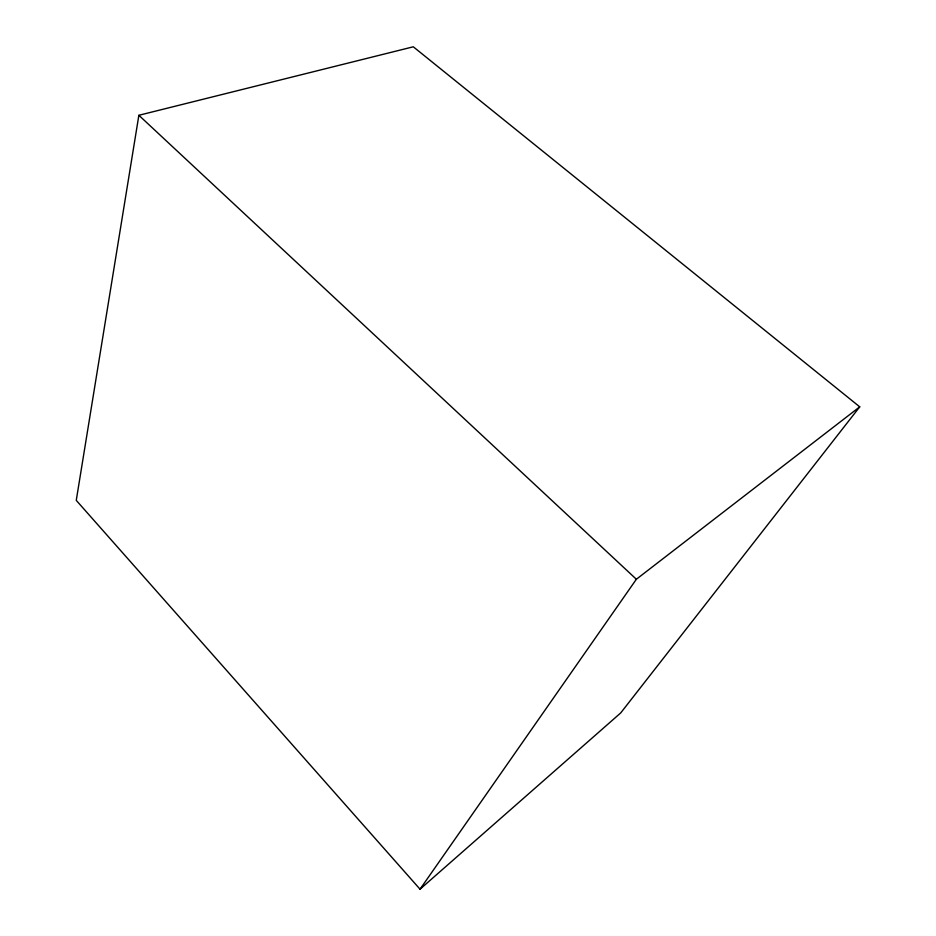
<?xml version="1.0" encoding="UTF-8"?>
<svg xmlns="http://www.w3.org/2000/svg" width="936" height="936" viewBox="0 0 936 936"><rect width="100%" height="100%" fill="white"/><g stroke="black" fill="none" stroke-linecap="round" stroke-linejoin="round"><path stroke-width="1.4" d="M138.867 115.28L76.261 500.362L420.03 889.2L620.72 712.916L859.739 406.844L413.302 46.8L138.867 115.28L636.363 579.255L859.739 406.844M420.03 889.2L636.363 579.255"/></g></svg>
